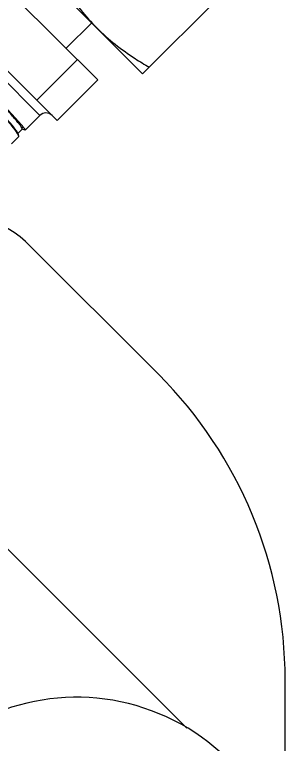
# Model space of a CAD drawing. Extents: x 1382187 to 1725648, y 860327 to 1571294.
# Drawn here: x 1529429.8 to 1529587.6, y 1236073.4 to 1236488.2 of the extents above; entities that cross this region are included whole.
import ezdxf

# ---------------------------------------------------------------- set-up
doc = ezdxf.new("R2010")
doc.units = 0
doc.header["$LTSCALE"] = 1000
doc.header["$MEASUREMENT"] = 0

msp = doc.modelspace()

# ---------------------------------------------------------------- linework, layer by layer
for p, q in [((1529398.48, 1236558.67), (1529502.56, 1236454.59)), ((1529477.19, 1236451.05), (1529394.94, 1236533.3)), ((1529454.06, 1236427.92), (1529371.81, 1236510.17)), ((1529444.16, 1236430.88), (1529374.77, 1236500.27)), ((1529545.93, 1236497.96), (1529502.56, 1236454.59)), ((1529473.65, 1236483.5), (1529459.2, 1236469.04)), ((1529465.63, 1236462.61), (1529442.5, 1236439.48)), ((1529477.19, 1236451.05), (1529454.06, 1236427.92)), ((1529527.66, 1236082.55), (1529181.64, 1236428.57)), ((1529435.88, 1236422.6), (1529444.16, 1236430.88)), ((1529434.11, 1236423.12), (1529431.65, 1236420.66)), ((1529435.78, 1236422.59), (1529434.09, 1236423.04)), ((1529427.99, 1236414.7), (1529432.01, 1236418.73)), ((1529431.6, 1236420.84), (1529432.04, 1236419.17)), ((1529435.78, 1236422.59), (1529435.88, 1236422.6)), ((1529511.68, 1236283.57), (1529436.08, 1236359.16)), ((1529583.55, 1236007.49), (1529583.53, 1236110.13))]:
    msp.add_line(p, q)
for centre, radius, start, end in [((1529447.63, 1236427.41), 4.91, 45, 135), ((1529407.17, 1236330.25), 40.89, 45, 135), ((1529338.21, 1236110.09), 245.33, 0.0086, 45), ((1529464.98, 1235977.54), 122.66, 0, 135)]:
    msp.add_arc(centre, radius, start, end)
for points, knots in [([(1529454.28, 1236510.38), (1529455.83, 1236507.68), (1529462.26, 1236497.07), (1529469.97, 1236487.18), (1529476.54, 1236480.61)], [0, 0, 0, 0, 0.251266, 1, 1, 1, 1]), ([(1529476.54, 1236480.61), (1529483.11, 1236474.04), (1529493, 1236466.33), (1529503.61, 1236459.9), (1529506.32, 1236458.34)], [0, 0, 0, 0, 0.748734, 1, 1, 1, 1]), ([(1529435.88, 1236422.6), (1529435.91, 1236422.63), (1529435.84, 1236422.83), (1529435.68, 1236423.1), (1529435.34, 1236423.57), (1529434.63, 1236424.48), (1529433.34, 1236425.99), (1529431.38, 1236428.21), (1529428.88, 1236430.97), (1529425.89, 1236434.21), (1529422.48, 1236437.88), (1529420.06, 1236440.46), (1529418.79, 1236441.81)], [0, 0, 0, 0, 0.005738, 0.019134, 0.040805, 0.070779, 0.155209, 0.27106, 0.416301, 0.588313, 0.78408, 1, 1, 1, 1]), ([(1529434.11, 1236423.12), (1529434.23, 1236423.25), (1529433.87, 1236423.96), (1529433.28, 1236424.89), (1529431.98, 1236426.59), (1529430.25, 1236428.73), (1529427.98, 1236431.4), (1529424.14, 1236435.83), (1529421.01, 1236439.34), (1529418.79, 1236441.81)], [0, 0, 0, 0, 0.021147, 0.073565, 0.158215, 0.273875, 0.418588, 0.589838, 1, 1, 1, 1]), ([(1529431.6, 1236420.84), (1529431.53, 1236421.12), (1529431.1, 1236421.82), (1529430.22, 1236423.07), (1529428.86, 1236424.79), (1529426.24, 1236427.97), (1529422, 1236432.86), (1529418.32, 1236436.98), (1529416.26, 1236439.28)], [0, 0, 0, 0, 0.036338, 0.100465, 0.191874, 0.309308, 0.615028, 1, 1, 1, 1]), ([(1529416.26, 1236439.28), (1529418.36, 1236436.84), (1529422.13, 1236432.43), (1529426.96, 1236426.56), (1529430.02, 1236422.64), (1529431.5, 1236420.35), (1529431.95, 1236419.52), (1529432.04, 1236419.17)], [0, 0, 0, 0, 0.376924, 0.679521, 0.890722, 0.958383, 1, 1, 1, 1]), ([(1529432.04, 1236419.17), (1529432.05, 1236419.13), (1529432.09, 1236418.98), (1529432.08, 1236418.8), (1529432.01, 1236418.73)], [0, 0, 0, 0, 0.336514, 1, 1, 1, 1])]:
    msp.add_open_spline(points, degree=3, knots=knots)

doc.saveas('drawing.dxf')
